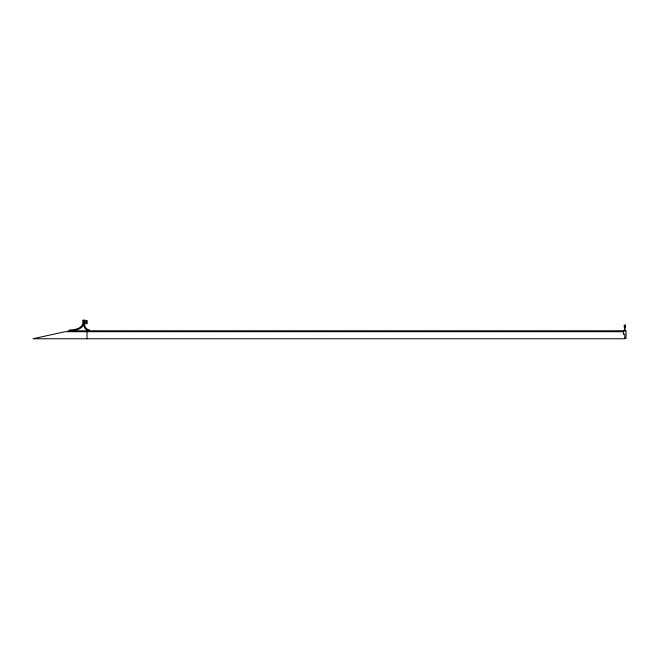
<?xml version="1.0" encoding="UTF-8"?>
<svg xmlns="http://www.w3.org/2000/svg" width="659" height="659" viewBox="0 0 659 659"><rect width="100%" height="100%" fill="white"/><g stroke="black" fill="none" stroke-linecap="round" stroke-linejoin="round"><path stroke-width="0.99" d="M83.635 324.393C81.963 329.113 76.271 330.134 71.93 330.81M84.525 323.948L85.349 323.948L85.349 320.241L82.737 320.241C84.698 327.811 75.225 330.143 69.632 329.912L69.632 330.81M623.801 330.538L625.729 330.81M88.24 331.436L90.299 331.436M92.721 331.436L94.781 331.436M97.203 331.436L99.262 331.436M101.684 331.436L103.743 331.436M106.165 331.436L108.224 331.436M110.646 331.436L112.705 331.436M115.127 331.436L117.187 331.436M119.608 331.436L121.668 331.436M124.09 331.436L126.149 331.436M128.571 331.436L130.63 331.436M133.052 331.436L135.111 331.436M137.533 331.436L139.593 331.436M142.014 331.436L144.074 331.436M146.496 331.436L148.555 331.436M150.977 331.436L153.036 331.436M155.458 331.436L157.517 331.436M159.939 331.436L161.999 331.436M164.421 331.436L166.48 331.436M168.902 331.436L170.961 331.436M173.383 331.436L175.442 331.436M177.864 331.436L179.923 331.436M182.345 331.436L184.405 331.436M186.827 331.436L188.886 331.436M191.308 331.436L193.367 331.436M195.789 331.436L197.848 331.436M200.27 331.436L202.329 331.436M204.751 331.436L206.811 331.436M209.232 331.436L211.292 331.436M213.714 331.436L215.773 331.436M218.195 331.436L220.254 331.436M222.676 331.436L224.735 331.436M227.157 331.436L229.217 331.436M231.638 331.436L233.698 331.436M236.12 331.436L238.179 331.436M240.601 331.436L242.66 331.436M245.082 331.436L247.141 331.436M249.563 331.436L251.623 331.436M254.044 331.436L256.104 331.436M258.526 331.436L260.585 331.436M263.007 331.436L265.066 331.436M267.488 331.436L269.547 331.436M271.969 331.436L274.029 331.436M276.451 331.436L278.51 331.436M280.923 331.436L282.991 331.436M285.405 331.436L287.472 331.436M289.886 331.436L291.953 331.436M294.367 331.436L296.435 331.436M298.848 331.436L300.916 331.436M303.329 331.436L305.397 331.436M307.811 331.436L309.878 331.436M312.292 331.436L314.359 331.436M316.773 331.436L318.841 331.436M321.254 331.436L323.322 331.436M325.735 331.436L327.803 331.436M330.217 331.436L332.284 331.436M334.698 331.436L336.765 331.436M339.179 331.436L341.247 331.436M343.66 331.436L345.728 331.436M348.141 331.436L350.209 331.436M352.623 331.436L354.69 331.436M357.104 331.436L359.171 331.436M361.585 331.436L363.653 331.436M366.066 331.436L368.134 331.436M370.547 331.436L372.615 331.436M375.029 331.436L377.096 331.436M379.51 331.436L381.577 331.436M383.991 331.436L386.059 331.436M388.472 331.436L390.54 331.436M392.953 331.436L395.021 331.436M397.435 331.436L399.502 331.436M401.916 331.436L403.983 331.436M406.397 331.436L408.465 331.436M410.878 331.436L412.946 331.436M415.359 331.436L417.427 331.436M419.841 331.436L421.908 331.436M424.322 331.436L426.389 331.436M428.803 331.436L430.871 331.436M433.284 331.436L435.352 331.436M437.765 331.436L439.833 331.436M442.247 331.436L444.314 331.436M446.728 331.436L448.795 331.436M451.209 331.436L453.277 331.436M455.69 331.436L457.758 331.436M460.171 331.436L462.239 331.436M464.653 331.436L466.72 331.436M469.134 331.436L471.201 331.436M473.615 331.436L475.683 331.436M478.096 331.436L480.164 331.436M482.577 331.436L484.645 331.436M487.059 331.436L489.126 331.436M491.54 331.436L493.607 331.436M496.021 331.436L498.089 331.436M500.502 331.436L502.57 331.436M504.983 331.436L507.051 331.436M509.465 331.436L511.532 331.436M513.946 331.436L516.013 331.436M518.427 331.436L520.495 331.436M522.908 331.436L524.976 331.436M527.389 331.436L529.457 331.436M531.871 331.436L533.938 331.436M536.352 331.436L538.419 331.436M540.833 331.436L542.901 331.436M545.314 331.436L547.382 331.436M549.795 331.436L551.863 331.436M554.277 331.436L556.344 331.436M558.758 331.436L560.825 331.436M563.239 331.436L565.307 331.436M567.72 331.436L569.788 331.436M572.201 331.436L574.269 331.436M576.683 331.436L578.75 331.436M581.164 331.436L583.231 331.436M585.645 331.436L587.713 331.436M590.126 331.436L592.194 331.436M594.607 331.436L596.675 331.436M599.089 331.436L601.156 331.436M603.57 331.436L605.637 331.436M608.051 331.436L610.119 331.436M612.532 331.436L614.6 331.436M617.013 331.436L619.081 331.436M621.495 331.436L623.562 331.436M623.744 331.708L65.002 331.708L32.95 338.759L624.765 338.759L624.765 333.726M624.345 338.339L626.05 338.339L626.05 330.81L67.918 330.81L67.918 331.708M88.693 330.81C83.973 329.788 82.919 324.335 83.635 320.241M624.954 327.35L624.954 330.538M624.765 325.2L624.765 327.35M624.683 326.502L624.683 327.243M624.584 327.35L624.584 330.538M623.488 330.81L623.488 334.574M89.41 330.81L89.41 329.912C84.756 329.582 83.817 323.948 84.525 320.241M87.029 320.447L87.029 323.742M87.029 330.81L87.029 338.759M86.642 320.447L86.642 323.742M625.309 325.2L624.23 325.2L624.23 327.35L625.309 327.35L625.309 325.2"/></g></svg>
